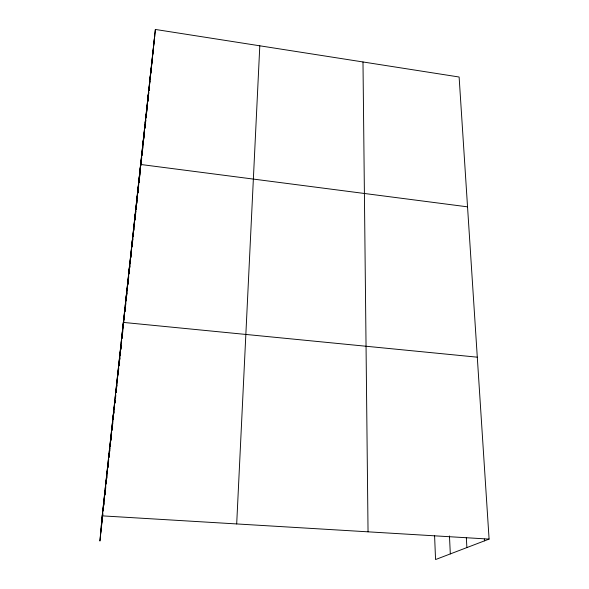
<?xml version="1.0" encoding="UTF-8"?>
<svg xmlns="http://www.w3.org/2000/svg" width="589" height="589" viewBox="0 0 589 589"><rect width="100%" height="100%" fill="white"/><g stroke="black" fill="none" stroke-linecap="round" stroke-linejoin="round"><path stroke-width="0.88" d="M236.69 523.938L259.801 45.802M434.579 535.489L435.558 559.55L489.091 539.097L459.118 77.012L155.378 29.45L102.214 515.861L99.909 541.048L102.817 514.366M105.77 483.672L106.02 481.088M109.414 450.342L109.701 447.39M112.948 418.013L113.272 414.715M116.379 386.642L116.732 383.027M119.707 356.183L120.097 352.274M118.72 368.397L118.448 371.085L118.647 369.296M119.265 363.03L118.993 365.717L119.228 363.914M120.428 351.449L120.075 354.998L120.487 351.39M120.605 349.675L121.054 345.242M121.592 339.927L121.327 342.584L121.621 339.897M121.768 338.152L123.359 322.411L477.289 357.177M125.987 298.711L126.436 294.257M128.954 271.566L129.433 266.869M131.84 245.149L132.341 240.231M134.645 219.439L135.175 214.3M137.384 194.392L137.936 189.062M134.307 225.528L134.587 222.826M134.866 220.131L135.146 217.437M135.985 209.323L136.361 205.679M136.552 203.86L136.928 200.216M137.112 198.39L137.487 194.753M137.679 192.927L140.624 164.471L467.541 206.842M142.648 146.219L143.237 140.521M145.181 123.042L145.792 117.182M147.655 100.439L148.281 94.424M150.062 78.396L150.703 72.226M152.411 56.883L153.074 50.58M147.802 101.853L148.178 98.311M148.362 96.537L148.73 92.996M149.01 90.338L149.289 87.687M149.658 84.139L149.945 81.422M150.129 79.611L150.512 75.981M150.703 74.17L155.378 29.45M102.015 518.055L154.708 35.885M101.249 526.375L102.751 512.666M102.95 510.84L103.347 507.188M103.546 505.355L105.144 490.74M105.343 488.914L105.74 485.262M105.939 483.444L108.037 464.279M108.332 461.54L108.634 458.802M108.832 456.976L109.23 453.331M109.429 451.505L109.826 447.854M110.025 446.028L110.423 442.383M110.622 440.557L111.623 431.435M111.719 430.522L114.516 404.945M114.715 403.119L115.01 400.38M115.304 397.715L115.694 394.166M115.886 392.384L118.117 371.968M118.212 371.077L121.032 345.257M121.813 338.101L122.203 334.515M122.402 332.719L122.792 329.133M122.991 327.337L125.155 307.539M125.347 305.735L125.744 302.12M125.943 300.309L129.911 263.924M130.014 263.033L135.183 215.67M135.286 214.771L142.847 145.49M142.943 144.614L144.577 129.661M144.769 127.901L145.152 124.382M145.35 122.608L145.741 119.03M145.932 117.24L146.322 113.662M146.521 111.873L146.911 108.295M147.11 106.506L147.5 102.928M147.596 102.03L148.693 92.002M148.892 90.176L149.289 86.531M149.488 84.706L149.886 81.061M149.981 80.17L152.124 60.571M100.535 534.157L102.795 513.461M103.09 510.766L103.384 508.064M103.679 505.362L103.973 502.667M104.268 499.965L104.562 497.263M104.761 495.459L105.159 491.859M105.453 489.157L105.748 486.455M106.042 483.753L106.337 481.051M106.631 478.349L106.926 475.647M107.316 472.047L107.515 470.243M107.809 467.533L108.104 464.831M108.302 463.028L108.7 459.413M108.891 457.609L109.289 454.001M109.583 451.292L109.878 448.59M110.172 445.88L110.467 443.171M110.769 440.462L111.063 437.745M111.262 435.934L111.652 432.311M111.851 430.5L112.249 426.878M112.447 425.067L112.838 421.452M113.036 419.64L113.331 416.924M113.729 413.301L113.927 411.483M114.229 408.751L114.524 406.027M114.818 403.296L115.12 400.564M115.415 397.84L115.716 395.109M116.011 392.384L116.313 389.653M116.607 386.921L116.806 385.103M117.196 381.562L117.483 378.904M117.771 376.253L118.065 373.595M118.352 370.937L118.647 368.28M118.934 365.622L119.324 362.08M120.686 349.594L121.076 346.015M121.371 343.328L121.658 340.648M121.952 337.961L122.247 335.274M122.438 333.484L122.836 329.884M123.035 328.073L123.425 324.458M123.624 322.654L124.021 319.039M124.213 317.228L124.61 313.613M124.809 311.802L125.207 308.187M125.398 306.383L125.803 302.724M126.002 300.891L126.296 298.152M126.598 295.406L126.9 292.667M127.195 289.921L127.496 287.174M127.798 284.435L128.093 281.689M128.292 279.908L128.682 276.337M128.969 273.664L129.263 270.984M129.558 268.312L129.845 265.632M130.14 262.959L130.434 260.279M130.721 257.599L131.023 254.89M131.318 252.18L131.612 249.464M131.907 246.754L132.208 244.037M132.4 242.234L132.797 238.619M133.092 235.902L133.291 234.091M133.674 230.564L133.968 227.914M134.255 225.27L134.542 222.62M134.829 219.969L135.22 216.443M135.993 209.353L136.383 205.767M136.582 203.971L136.972 200.385M137.163 198.596L137.554 195.011M137.752 193.214L138.143 189.629M138.341 187.825L138.739 184.173M138.938 182.347L139.335 178.703M139.534 176.877L139.932 173.232M140.13 171.406L140.432 168.668M140.727 165.951L141.021 163.278M141.308 160.606L141.699 157.042M141.897 155.26L142.288 151.697M142.479 149.915L142.869 146.344M143.068 144.548L143.458 140.911M143.657 139.092L144.055 135.463M144.253 133.644L144.555 130.913M144.85 128.188L145.144 125.464M145.439 122.777L145.733 120.112M146.02 117.447L146.411 113.891M146.602 112.116L146.992 108.56M147.184 106.786L147.478 104.12M147.773 101.396L148.17 97.767M148.369 95.948L148.767 92.318M148.965 90.5L149.363 86.863M103.208 510.803L103.399 509.021M103.789 505.458L103.981 503.669M104.371 500.105L104.57 498.316M104.96 494.753L105.151 492.971M105.541 489.4L105.733 487.618M106.123 484.048L106.322 482.266M106.712 478.688L106.903 476.891M107.294 473.313L107.492 471.524M107.883 467.938L108.074 466.149M108.472 462.564L108.663 460.775M109.053 457.189L109.252 455.4M109.642 451.815L109.841 450.011M110.231 446.41L110.43 444.607M110.82 441.006L111.019 439.203M111.409 435.602L111.608 433.806M111.998 430.198L112.197 428.402M112.587 424.794L112.786 422.983M113.184 419.361L113.382 417.542M113.773 413.92L113.972 412.101M114.369 408.479L114.568 406.668M114.965 403.038L115.157 401.227M115.554 397.597L115.753 395.771M116.151 392.112L116.357 390.286M116.651 387.54L116.953 384.801M117.351 381.142L117.55 379.316M119.619 360.335L119.817 358.539M120.208 354.953L120.406 353.164M120.797 349.579L120.988 347.782M121.975 338.734L122.173 336.915M122.571 333.293L122.77 331.474M123.167 327.845L123.366 326.034M124.345 317.066L124.537 315.299M124.92 311.75L125.118 309.983M125.597 305.551L125.788 303.784M126.083 301.126L126.37 298.468M126.664 295.781L126.959 293.086M127.253 290.392L127.548 287.697M127.842 285.002L128.137 282.308M128.424 279.613L128.719 276.918M129.116 273.311L129.315 271.492M129.713 267.84L129.911 266.014M130.213 263.276L130.508 260.537M130.81 257.798L131.008 255.972M131.988 246.953L132.186 245.171M132.577 241.608L132.864 238.928M133.158 236.255L133.453 233.583M133.74 230.903L133.939 229.121M134.336 225.491L134.631 222.767M134.925 220.043L135.227 217.319M135.522 214.595L135.72 212.784M136.118 209.147L136.317 207.335M136.7 203.787L136.891 202.012M137.281 198.456L137.576 195.798M137.863 193.133L138.15 190.468M138.444 187.81L138.636 186.036M139.033 182.413L139.328 179.697M139.622 176.98L139.924 174.263M140.219 171.546L140.513 168.829M140.911 165.207L141.102 163.433M141.389 160.775L141.684 158.117M141.971 155.459L142.266 152.801M142.553 150.143L142.84 147.493M143.134 144.835L143.429 142.111M143.723 139.394L144.025 136.677M144.32 133.961L144.614 131.244M144.909 128.527L145.211 125.803M145.498 123.13L145.792 120.465M146.079 117.807L146.374 115.15M146.661 112.492L146.948 109.826M147.243 107.169L147.434 105.394M102.214 515.861L489.091 539.097M484.357 539.075L484.467 540.864M466.333 537.595L466.886 547.586M449.466 535.953L450.313 553.91M362.986 61.963L368.044 531.83M119.803 357.656L119.53 360.343L119.803 357.656M135.794 211.142L135.426 214.742L135.794 211.142"/></g></svg>
